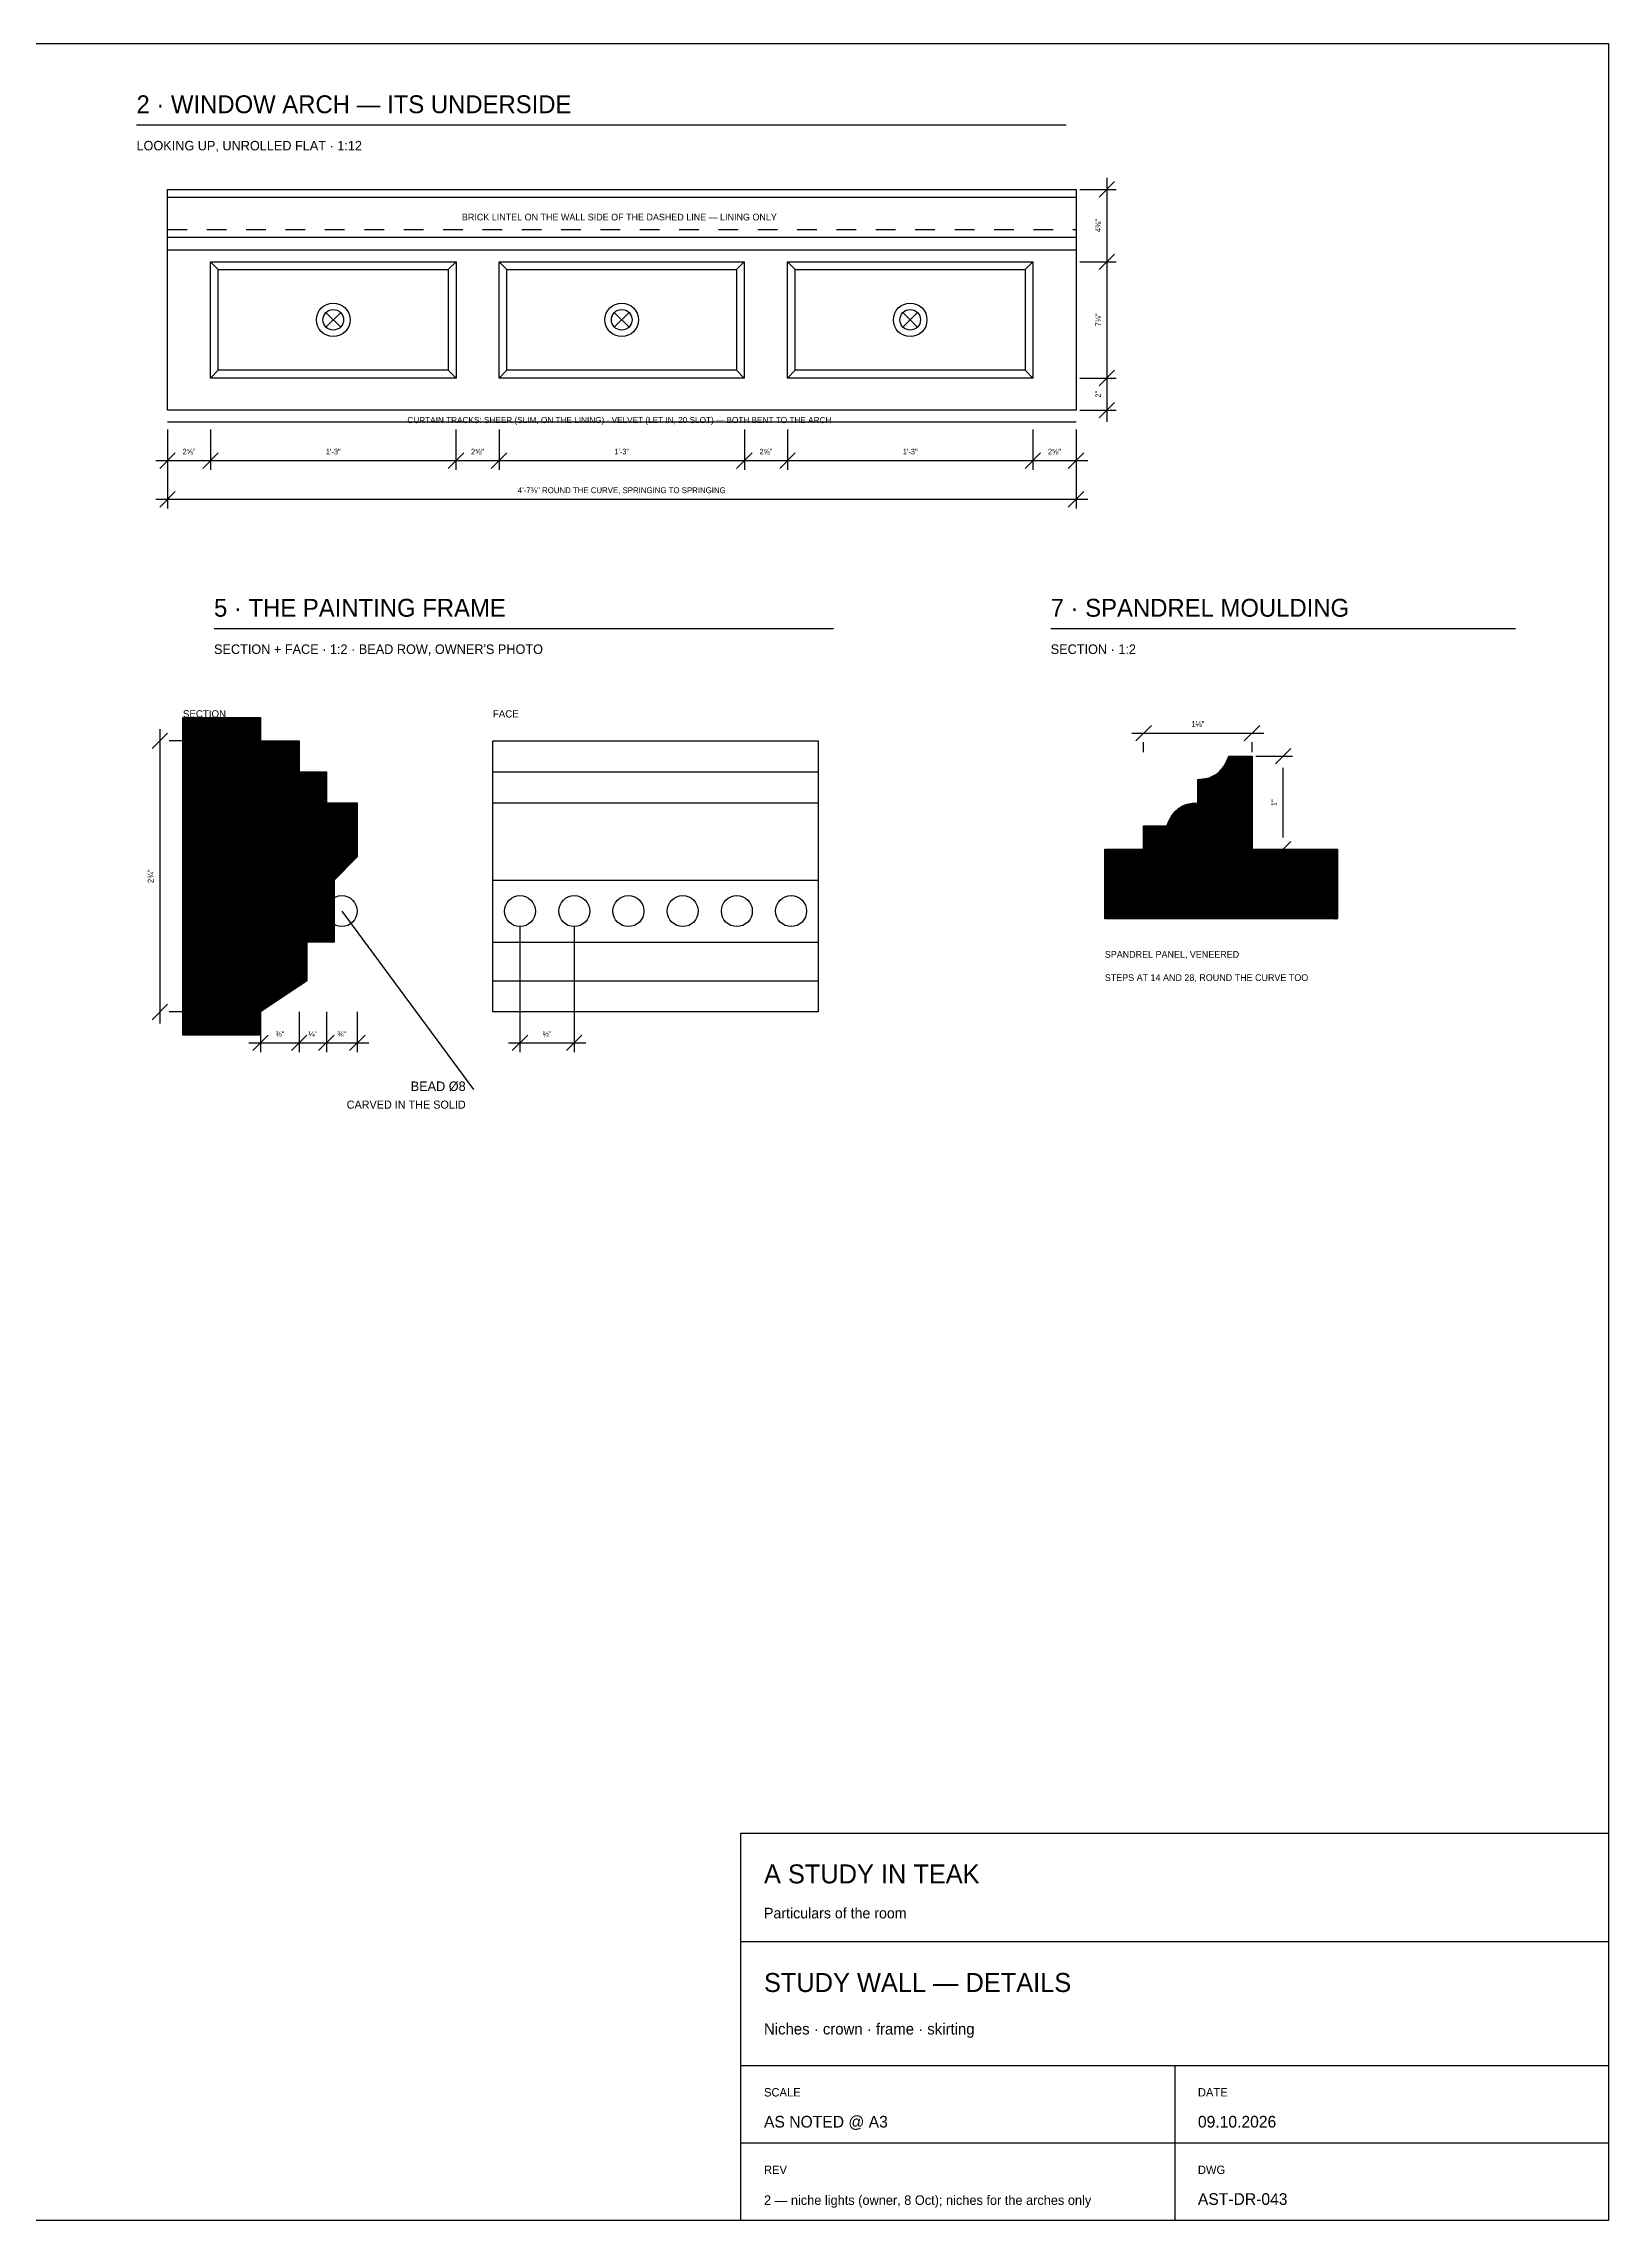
# Model space of a CAD drawing. Header units: inches. Extents: x 0.3 to 16.2, y 0.3 to 11.4.
# Drawn here: x 8.27 to 16.22, y 0.31 to 11.38 of the extents above; entities that cross this region are included whole.
import ezdxf
from ezdxf.enums import TextEntityAlignment as Align

# ---------------------------------------------------------------- set-up
doc = ezdxf.new("R2010")
doc.units = ezdxf.units.IN
doc.header["$LTSCALE"] = 0.009843
doc.header["$MEASUREMENT"] = 0
doc.linetypes.add('DASHED', pattern=[0.6, 0.5, -0.1])
for name, color, linetype in [('GEOMETRY', 7, 'Continuous'), ('HATCH', 8, 'Continuous'), ('TEXT', 7, 'Continuous')]:
    doc.layers.add(name, color=color, linetype=linetype)

msp = doc.modelspace()

# ---------------------------------------------------------------- hatches: boundary and pattern name
at = {"layer": 'HATCH'}
h = msp.add_hatch(dxfattribs=at)
h.set_pattern_fill('ANSI31', scale=0.01574803)
h.paths.add_polyline_path([(8.976, 7.953), (9.37, 7.953), (9.37, 6.339), (8.976, 6.339), (8.976, 7.953)])
h = msp.add_hatch(dxfattribs=at)
h.set_pattern_fill('ANSI31', scale=0.01574803)
h.paths.add_polyline_path([(9.37, 7.835), (9.567, 7.835), (9.567, 7.677), (9.705, 7.677), (9.705, 7.52), (9.862, 7.52), (9.862, 7.244), (9.744, 7.126), (9.744, 6.811), (9.606, 6.811), (9.606, 6.614), (9.37, 6.457), (9.37, 7.835)])
h = msp.add_hatch(dxfattribs=at)
h.set_pattern_fill('ANSI31', scale=0.015748031)
h.paths.add_polyline_path([(13.858, 7.283), (13.858, 7.402), (13.976, 7.402), (14.001, 7.453), (14.035, 7.49), (14.08, 7.512), (14.134, 7.52), (14.134, 7.638), (14.188, 7.645), (14.232, 7.667), (14.267, 7.704), (14.291, 7.756), (14.409, 7.756), (14.409, 7.283), (13.858, 7.283)])
h = msp.add_hatch(dxfattribs=at)
h.set_pattern_fill('ANSI31', scale=0.015748031)
h.paths.add_polyline_path([(13.661, 7.283), (14.843, 7.283), (14.843, 6.929), (13.661, 6.929), (13.661, 7.283)])

# ---------------------------------------------------------------- linework, layer by layer
at = {"layer": 'GEOMETRY'}
for p, q in [((8.74, 10.965), (13.465, 10.965)), ((13.534, 10.637), (13.719, 10.637)), ((13.633, 10.597), (13.711, 10.676)), ((13.672, 10.696), (13.672, 9.456)), ((8.898, 10.597), (13.515, 10.597)), ((13.633, 10.23), (13.711, 10.308)), ((9.117, 10.269), (9.156, 10.23)), ((10.364, 10.269), (10.324, 10.23)), ((10.583, 10.269), (10.622, 10.23)), ((11.829, 10.269), (11.79, 10.23)), ((12.049, 10.269), (12.088, 10.23)), ((13.295, 10.269), (13.256, 10.23)), ((13.534, 10.269), (13.719, 10.269)), ((9.117, 9.678), (9.156, 9.718)), ((10.364, 9.678), (10.324, 9.718)), ((10.583, 9.678), (10.622, 9.718)), ((11.829, 9.678), (11.79, 9.718)), ((12.049, 9.678), (12.088, 9.718)), ((13.295, 9.678), (13.256, 9.718)), ((13.534, 9.678), (13.719, 9.678)), ((13.633, 9.639), (13.711, 9.718)), ((13.534, 9.515), (13.719, 9.515)), ((13.633, 9.475), (13.711, 9.554)), ((8.898, 9.455), (13.515, 9.455)), ((8.898, 9.416), (8.898, 9.211)), ((8.898, 9.416), (8.898, 9.015)), ((9.117, 9.416), (9.117, 9.211)), ((10.363, 9.416), (10.363, 9.211)), ((10.583, 9.416), (10.583, 9.211)), ((11.83, 9.416), (11.83, 9.211)), ((12.048, 9.416), (12.048, 9.211)), ((13.295, 9.416), (13.295, 9.211)), ((13.515, 9.416), (13.515, 9.211)), ((13.515, 9.416), (13.515, 9.015)), ((8.858, 9.219), (8.937, 9.298)), ((9.078, 9.219), (9.156, 9.298)), ((10.324, 9.219), (10.403, 9.298)), ((10.543, 9.219), (10.622, 9.298)), ((11.79, 9.219), (11.869, 9.298)), ((12.009, 9.219), (12.088, 9.298)), ((13.256, 9.219), (13.335, 9.298)), ((13.475, 9.219), (13.554, 9.298)), ((8.839, 9.259), (13.574, 9.259)), ((8.858, 9.022), (8.937, 9.101)), ((13.475, 9.022), (13.554, 9.101)), ((8.839, 9.062), (13.574, 9.062)), ((9.134, 8.406), (12.283, 8.406)), ((13.386, 8.406), (15.748, 8.406)), ((8.819, 7.795), (8.898, 7.874)), ((8.858, 7.894), (8.858, 6.398)), ((13.799, 7.874), (14.469, 7.874)), ((13.819, 7.835), (13.898, 7.913)), ((14.37, 7.835), (14.449, 7.913)), ((8.976, 7.835), (8.906, 7.835)), ((13.858, 7.776), (13.858, 7.827)), ((14.409, 7.776), (14.409, 7.827)), ((14.429, 7.756), (14.614, 7.756)), ((14.528, 7.717), (14.606, 7.795)), ((10.551, 7.677), (12.205, 7.677)), ((14.567, 7.343), (14.567, 7.697)), ((10.551, 7.52), (12.205, 7.52)), ((14.528, 7.244), (14.606, 7.323)), ((14.429, 7.283), (14.614, 7.283)), ((10.551, 7.126), (12.205, 7.126)), ((9.783, 6.969), (10.453, 6.063)), ((10.689, 6.89), (10.689, 6.252)), ((10.965, 6.89), (10.965, 6.252)), ((10.551, 6.811), (12.205, 6.811)), ((10.551, 6.614), (12.205, 6.614)), ((8.819, 6.417), (8.898, 6.496)), ((8.976, 6.457), (8.906, 6.457)), ((9.37, 6.457), (9.37, 6.252)), ((9.567, 6.457), (9.567, 6.252)), ((9.705, 6.457), (9.705, 6.252)), ((9.862, 6.457), (9.862, 6.252)), ((9.331, 6.26), (9.409, 6.339)), ((9.528, 6.26), (9.606, 6.339)), ((9.665, 6.26), (9.744, 6.339)), ((9.823, 6.26), (9.902, 6.339)), ((10.65, 6.26), (10.728, 6.339)), ((10.925, 6.26), (11.004, 6.339)), ((9.311, 6.299), (9.921, 6.299)), ((10.63, 6.299), (11.024, 6.299)), ((11.811, 1.732), (16.22, 1.732)), ((11.811, 1.102), (16.22, 1.102)), ((14.016, 1.102), (14.016, 0.315)), ((11.811, 0.709), (16.22, 0.709))]:
    msp.add_line(p, q, dxfattribs=at)
at = {"layer": 'GEOMETRY', "linetype": 'DASHED'}
msp.add_line((8.898, 10.433), (13.515, 10.433), dxfattribs=at)
at = {"layer": 'GEOMETRY'}
for points in [[(0.315, 11.378), (16.22, 11.378), (16.22, 0.315), (0.315, 0.315), (0.315, 11.378)], [(8.898, 10.636), (13.515, 10.636), (13.515, 9.514), (8.898, 9.514), (8.898, 10.636)], [(8.898, 10.394), (13.515, 10.394), (13.515, 10.328), (8.898, 10.328), (8.898, 10.394)], [(9.117, 10.269), (10.364, 10.269), (10.364, 9.678), (9.117, 9.678), (9.117, 10.269)], [(9.156, 10.23), (10.324, 10.23), (10.324, 9.718), (9.156, 9.718), (9.156, 10.23)], [(10.583, 10.269), (11.829, 10.269), (11.829, 9.678), (10.583, 9.678), (10.583, 10.269)], [(10.622, 10.23), (11.79, 10.23), (11.79, 9.718), (10.622, 9.718), (10.622, 10.23)], [(12.049, 10.269), (13.295, 10.269), (13.295, 9.678), (12.049, 9.678), (12.049, 10.269)], [(12.088, 10.23), (13.256, 10.23), (13.256, 9.718), (12.088, 9.718), (12.088, 10.23)], [(9.704, 10.01), (9.776, 9.938)], [(9.704, 9.938), (9.776, 10.01)], [(11.17, 10.01), (11.242, 9.938)], [(11.17, 9.938), (11.242, 10.01)], [(12.636, 10.01), (12.708, 9.938)], [(12.636, 9.938), (12.708, 10.01)], [(8.976, 7.953), (9.37, 7.953), (9.37, 6.339), (8.976, 6.339), (8.976, 7.953)], [(9.37, 7.835), (9.567, 7.835), (9.567, 7.677), (9.705, 7.677), (9.705, 7.52), (9.862, 7.52), (9.862, 7.244), (9.744, 7.126), (9.744, 6.811), (9.606, 6.811), (9.606, 6.614), (9.37, 6.457), (9.37, 7.835)], [(10.551, 7.835), (12.205, 7.835), (12.205, 6.457), (10.551, 6.457), (10.551, 7.835)], [(14.291, 7.756), (14.409, 7.756), (14.409, 7.283), (13.858, 7.283)], [(14.134, 7.52), (14.134, 7.638)], [(13.858, 7.283), (13.858, 7.402), (13.976, 7.402)], [(13.661, 7.283), (14.843, 7.283), (14.843, 6.929), (13.661, 6.929), (13.661, 7.283)], [(11.811, 2.283), (16.22, 2.283), (16.22, 0.315), (11.811, 0.315), (11.811, 2.283)]]:
    msp.add_lwpolyline(points, dxfattribs=at)
for centre, radius in [((9.74, 9.974), 0.0853), ((9.74, 9.974), 0.0525), ((11.206, 9.974), 0.0853), ((11.206, 9.974), 0.0525), ((12.672, 9.974), 0.0853), ((12.672, 9.974), 0.0525), ((9.783, 6.969), 0.0787), ((10.689, 6.969), 0.0787), ((10.965, 6.969), 0.0787), ((11.24, 6.969), 0.0787), ((11.516, 6.969), 0.0787), ((11.791, 6.969), 0.0787), ((12.067, 6.969), 0.0787)]:
    msp.add_circle(centre, radius, dxfattribs=at)
for points in [[(14.134, 7.638), (14.213, 7.638), (14.265, 7.677), (14.291, 7.756)], [(13.976, 7.402), (14.003, 7.48), (14.055, 7.52), (14.134, 7.52)]]:
    msp.add_open_spline(points, degree=3, dxfattribs=at)

# ---------------------------------------------------------------- texts
at = {"layer": 'TEXT'}
for s, height, p in [('2 · WINDOW ARCH — ITS UNDERSIDE', 0.09071, (8.74, 11.024)), ('LOOKING UP, UNROLLED FLAT · 1:12', 0.04819, (8.74, 10.835)), ('5 · THE PAINTING FRAME', 0.09071, (9.134, 8.465)), ('7 · SPANDREL MOULDING', 0.09071, (13.386, 8.465)), ("SECTION + FACE · 1:2 · BEAD ROW, OWNER'S PHOTO", 0.04819, (9.134, 8.276)), ('SECTION · 1:2', 0.04819, (13.386, 8.276)), ('SECTION', 0.0369, (8.976, 7.953)), ('FACE', 0.0369, (10.551, 7.953)), ('SPANDREL PANEL, VENEERED', 0.03402, (13.661, 6.732)), ('STEPS AT 14 AND 28, ROUND THE CURVE TOO', 0.03402, (13.661, 6.614)), ('A STUDY IN TEAK', 0.09638, (11.929, 2.028)), ('Particulars of the room', 0.05386, (11.929, 1.85)), ('STUDY WALL — DETAILS', 0.09638, (11.929, 1.476)), ('Niches · crown · frame · skirting', 0.05669, (11.929, 1.26)), ('SCALE', 0.0425, (11.929, 0.945)), ('DATE', 0.0425, (14.134, 0.945)), ('AS NOTED @ A3', 0.05953, (11.929, 0.787)), ('09.10.2026', 0.0595, (14.134, 0.787)), ('REV', 0.0425, (11.929, 0.551)), ('DWG', 0.0425, (14.134, 0.551)), ('2 — niche lights (owner, 8 Oct); niches for the arches only', 0.04843, (11.929, 0.394)), ('AST-DR-043', 0.0595, (14.134, 0.394))]:
    msp.add_text(s, height=height, dxfattribs=at).set_placement(p)
for s, height, p in [('BRICK LINTEL ON THE WALL SIDE OF THE DASHED LINE — LINING ONLY', 0.03402, (11.194, 10.479)), ('CURTAIN TRACKS: SHEER (SLIM, ON THE LINING) · VELVET (LET IN, 20 SLOT) — BOTH BENT TO THE ARCH', 0.03118, (11.194, 9.449)), ('2⅝"', 0.0283, (9.007, 9.29)), ('1\'-3"', 0.0283, (9.74, 9.29)), ('2⅝"', 0.0283, (10.473, 9.29)), ('1\'-3"', 0.0283, (11.206, 9.29)), ('2⅝"', 0.0283, (11.939, 9.29)), ('1\'-3"', 0.0283, (12.672, 9.29)), ('2⅝"', 0.0283, (13.405, 9.29)), ('4\'-7⅜" ROUND THE CURVE, SPRINGING TO SPRINGING', 0.02976, (11.206, 9.093)), ('1⅛"', 0.0283, (14.134, 7.906)), ('⅜"', 0.0269, (9.469, 6.331)), ('¼"', 0.0269, (9.636, 6.331)), ('⅜"', 0.0269, (9.783, 6.331)), ('½"', 0.0269, (10.827, 6.331))]:
    msp.add_text(s, height=height, dxfattribs=at).set_placement(p, align=Align.CENTER)
for s, height, p in [('4⅜"', 0.0283, (13.641, 10.453)), ('7⅛"', 0.0283, (13.641, 9.974)), ('2"', 0.0283, (13.641, 9.596)), ('1"', 0.0283, (14.535, 7.52)), ('2¾"', 0.0298, (8.827, 7.146))]:
    msp.add_text(s, height=height, rotation=90, dxfattribs=at).set_placement(p, align=Align.CENTER)
for s, height, p in [('BEAD Ø8', 0.0482, (10.413, 6.055)), ('CARVED IN THE SOLID', 0.0411, (10.413, 5.965))]:
    msp.add_text(s, height=height, dxfattribs=at).set_placement(p, align=Align.RIGHT)

doc.saveas('drawing.dxf')
